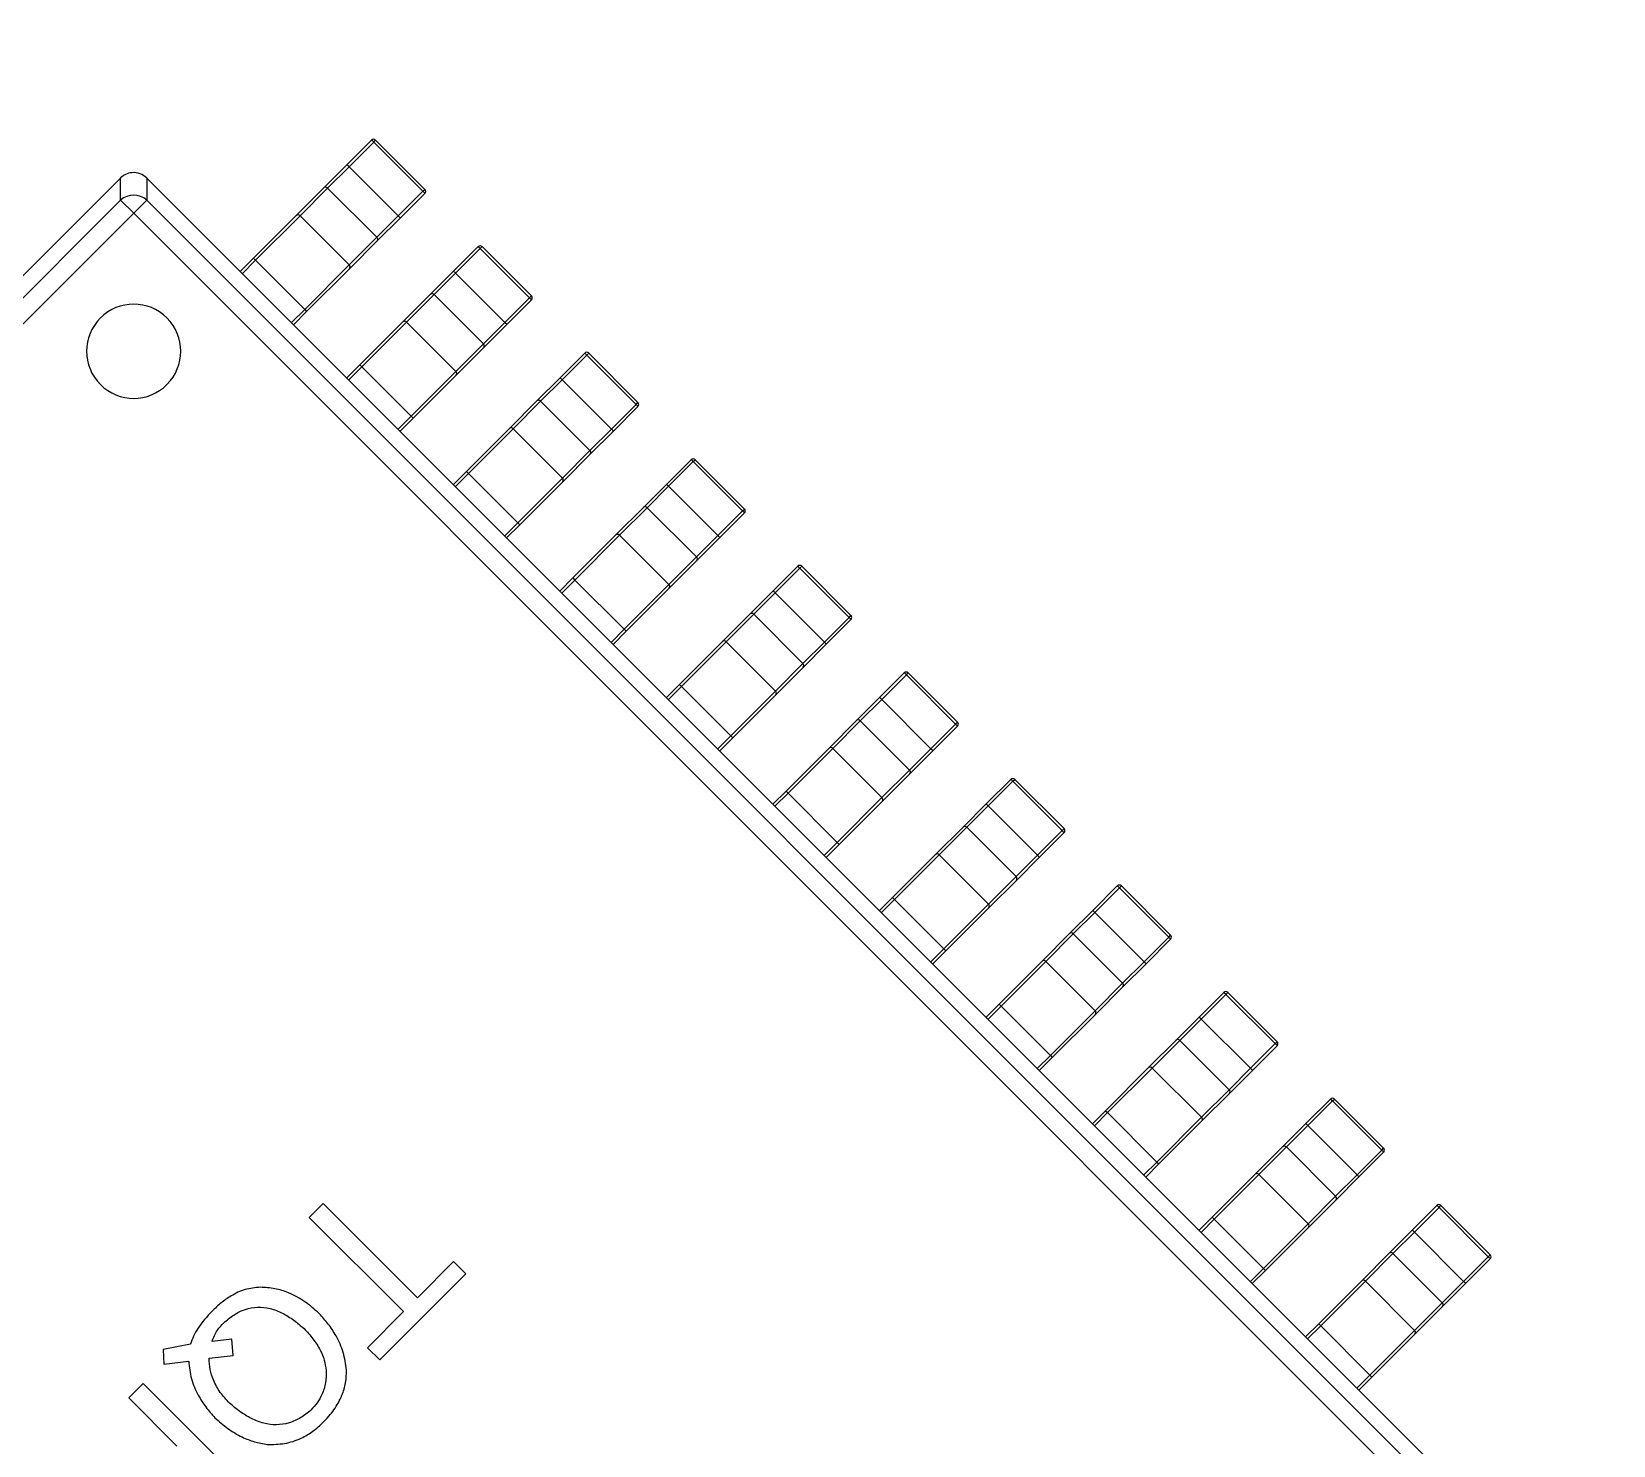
# Model space of a CAD drawing. Header units: millimetres. Extents: x 464 to 694, y 328 to 578.
# Drawn here: x 521.8 to 538.6, y 519.35 to 534.36 of the extents above; entities that cross this region are included whole.
import ezdxf

# ---------------------------------------------------------------- set-up
doc = ezdxf.new("R2010")
doc.units = ezdxf.units.MM

msp = doc.modelspace()

# ---------------------------------------------------------------- linework, layer by layer
at = {"color": 7, "linetype": 'Continuous', "lineweight": 25}
for p, q in [((525.151, 532.947), (525.413, 533.209)), ((525.435, 533.188), (525.173, 532.926)), ((525.435, 533.188), (525.455, 533.209)), ((525.958, 532.665), (525.435, 533.188)), ((525.455, 533.209), (525.979, 532.685)), ((524.907, 532.702), (525.151, 532.947)), ((525.173, 532.926), (524.946, 532.699)), ((525.696, 532.403), (525.173, 532.926)), ((508.885, 518.946), (522.745, 532.805)), ((522.747, 532.57), (522.747, 532.808)), ((523.025, 532.808), (523.025, 532.57)), ((523.027, 532.805), (536.887, 518.946)), ((524.614, 532.41), (524.907, 532.702)), ((524.946, 532.699), (524.653, 532.406)), ((525.469, 532.176), (524.946, 532.699)), ((525.958, 532.665), (525.979, 532.685)), ((509.12, 518.943), (522.747, 532.57)), ((522.747, 532.57), (522.886, 532.432)), ((523.025, 532.57), (522.886, 532.432)), ((523.025, 532.57), (536.652, 518.943)), ((525.696, 532.403), (525.958, 532.665)), ((525.979, 532.643), (525.717, 532.381)), ((522.886, 532.432), (509.259, 518.804)), ((536.513, 518.804), (522.886, 532.432)), ((524.157, 531.953), (524.614, 532.41)), ((524.653, 532.406), (524.178, 531.932)), ((525.176, 531.883), (524.653, 532.406)), ((525.469, 532.176), (525.696, 532.403)), ((525.717, 532.381), (525.472, 532.137)), ((525.176, 531.883), (525.469, 532.176)), ((525.472, 532.137), (525.18, 531.844)), ((526.283, 531.816), (526.544, 532.077)), ((526.566, 532.057), (526.305, 531.795)), ((526.566, 532.057), (526.587, 532.077)), ((527.089, 531.533), (526.566, 532.057)), ((526.587, 532.077), (527.11, 531.554)), ((524.018, 531.814), (524.157, 531.953)), ((524.178, 531.932), (524.04, 531.793)), ((524.157, 531.953), (524.178, 531.932)), ((524.702, 531.408), (524.178, 531.932)), ((524.702, 531.408), (525.176, 531.883)), ((525.18, 531.844), (524.723, 531.387)), ((526.038, 531.571), (526.283, 531.816)), ((526.305, 531.795), (526.077, 531.568)), ((526.828, 531.272), (526.305, 531.795)), ((525.745, 531.278), (526.038, 531.571)), ((526.077, 531.568), (525.784, 531.275)), ((526.6, 531.044), (526.077, 531.568)), ((526.828, 531.272), (527.089, 531.533)), ((527.11, 531.511), (526.848, 531.25)), ((527.089, 531.533), (527.11, 531.554)), ((524.563, 531.27), (524.702, 531.408)), ((524.723, 531.387), (524.584, 531.248)), ((524.702, 531.408), (524.723, 531.387)), ((525.288, 530.821), (525.745, 531.278)), ((525.784, 531.275), (525.31, 530.8)), ((526.308, 530.752), (525.784, 531.275)), ((526.6, 531.044), (526.828, 531.272)), ((526.848, 531.25), (526.604, 531.005)), ((526.308, 530.752), (526.6, 531.044)), ((526.604, 531.005), (526.311, 530.713)), ((527.414, 530.684), (527.676, 530.946)), ((527.698, 530.925), (527.436, 530.664)), ((527.698, 530.925), (527.718, 530.946)), ((528.221, 530.402), (527.698, 530.925)), ((527.718, 530.946), (528.241, 530.423)), ((525.15, 530.683), (525.288, 530.821)), ((525.31, 530.8), (525.171, 530.661)), ((525.288, 530.821), (525.31, 530.8)), ((525.833, 530.277), (525.31, 530.8)), ((525.833, 530.277), (526.308, 530.752)), ((526.311, 530.713), (525.854, 530.256)), ((527.169, 530.44), (527.414, 530.684)), ((527.436, 530.664), (527.208, 530.436)), ((527.959, 530.14), (527.436, 530.664)), ((526.877, 530.147), (527.169, 530.44)), ((527.208, 530.436), (526.916, 530.144)), ((527.732, 529.913), (527.208, 530.436)), ((527.959, 530.14), (528.221, 530.402)), ((528.241, 530.38), (527.98, 530.118)), ((528.221, 530.402), (528.241, 530.423)), ((525.694, 530.138), (525.833, 530.277)), ((525.854, 530.256), (525.715, 530.117)), ((525.833, 530.277), (525.854, 530.256)), ((526.42, 529.69), (526.877, 530.147)), ((526.916, 530.144), (526.441, 529.669)), ((527.439, 529.62), (526.916, 530.144)), ((527.732, 529.913), (527.959, 530.14)), ((527.98, 530.118), (527.735, 529.874)), ((527.439, 529.62), (527.732, 529.913)), ((527.735, 529.874), (527.442, 529.581)), ((526.281, 529.551), (526.42, 529.69)), ((526.441, 529.669), (526.302, 529.53)), ((526.42, 529.69), (526.441, 529.669)), ((526.964, 529.146), (526.441, 529.669)), ((528.545, 529.553), (528.807, 529.814)), ((528.829, 529.794), (528.567, 529.532)), ((528.829, 529.794), (528.849, 529.814)), ((529.352, 529.271), (528.829, 529.794)), ((528.849, 529.814), (529.373, 529.291)), ((526.964, 529.146), (527.439, 529.62)), ((527.442, 529.581), (526.986, 529.124)), ((528.301, 529.308), (528.545, 529.553)), ((528.567, 529.532), (528.34, 529.305)), ((529.091, 529.009), (528.567, 529.532)), ((526.826, 529.007), (526.964, 529.146)), ((526.964, 529.146), (526.986, 529.124)), ((528.008, 529.016), (528.301, 529.308)), ((528.34, 529.305), (528.047, 529.012)), ((528.863, 528.782), (528.34, 529.305)), ((529.091, 529.009), (529.352, 529.271)), ((529.373, 529.249), (529.111, 528.987)), ((529.352, 529.271), (529.373, 529.291)), ((526.986, 529.124), (526.847, 528.986)), ((527.551, 528.559), (528.008, 529.016)), ((528.047, 529.012), (527.572, 528.537)), ((528.57, 528.489), (528.047, 529.012)), ((528.863, 528.782), (529.091, 529.009)), ((529.111, 528.987), (528.866, 528.743)), ((528.57, 528.489), (528.863, 528.782)), ((528.866, 528.743), (528.574, 528.45)), ((529.677, 528.421), (529.938, 528.683)), ((529.96, 528.663), (529.699, 528.401)), ((529.96, 528.663), (529.981, 528.683)), ((530.484, 528.139), (529.96, 528.663)), ((529.981, 528.683), (530.504, 528.16)), ((527.412, 528.42), (527.551, 528.559)), ((527.572, 528.537), (527.434, 528.399)), ((527.551, 528.559), (527.572, 528.537)), ((528.096, 528.014), (527.572, 528.537)), ((528.096, 528.014), (528.57, 528.489)), ((528.574, 528.45), (528.117, 527.993)), ((529.432, 528.177), (529.677, 528.421)), ((529.699, 528.401), (529.471, 528.173)), ((530.222, 527.878), (529.699, 528.401)), ((529.14, 527.884), (529.432, 528.177)), ((529.471, 528.173), (529.179, 527.881)), ((529.994, 527.65), (529.471, 528.173)), ((530.222, 527.878), (530.484, 528.139)), ((530.484, 528.139), (530.504, 528.16)), ((527.957, 527.875), (528.096, 528.014)), ((528.117, 527.993), (527.978, 527.854)), ((528.096, 528.014), (528.117, 527.993)), ((530.504, 528.117), (530.242, 527.856)), ((528.683, 527.427), (529.14, 527.884)), ((529.179, 527.881), (528.704, 527.406)), ((529.702, 527.358), (529.179, 527.881)), ((529.994, 527.65), (530.222, 527.878)), ((530.242, 527.856), (529.998, 527.611)), ((529.702, 527.358), (529.994, 527.65)), ((529.998, 527.611), (529.705, 527.319)), ((530.808, 527.29), (531.07, 527.552)), ((531.092, 527.531), (530.83, 527.27)), ((531.092, 527.531), (531.112, 527.552)), ((531.615, 527.008), (531.092, 527.531)), ((531.112, 527.552), (531.635, 527.028)), ((528.544, 527.289), (528.683, 527.427)), ((528.704, 527.406), (528.565, 527.267)), ((528.683, 527.427), (528.704, 527.406)), ((529.227, 526.883), (528.704, 527.406)), ((529.227, 526.883), (529.702, 527.358)), ((529.705, 527.319), (529.248, 526.862)), ((530.563, 527.045), (530.808, 527.29)), ((530.83, 527.27), (530.603, 527.042)), ((531.353, 526.746), (530.83, 527.27)), ((530.271, 526.753), (530.563, 527.045)), ((530.603, 527.042), (530.31, 526.749)), ((531.126, 526.519), (530.603, 527.042)), ((531.353, 526.746), (531.615, 527.008)), ((531.635, 526.986), (531.374, 526.724)), ((531.615, 527.008), (531.635, 527.028)), ((529.088, 526.744), (529.227, 526.883)), ((529.248, 526.862), (529.11, 526.723)), ((529.227, 526.883), (529.248, 526.862)), ((529.814, 526.296), (530.271, 526.753)), ((530.31, 526.749), (529.835, 526.275)), ((530.833, 526.226), (530.31, 526.749)), ((531.126, 526.519), (531.353, 526.746)), ((531.374, 526.724), (531.129, 526.48)), ((530.833, 526.226), (531.126, 526.519)), ((531.129, 526.48), (530.837, 526.187)), ((529.675, 526.157), (529.814, 526.296)), ((529.814, 526.296), (529.835, 526.275)), ((531.939, 526.159), (532.201, 526.42)), ((532.223, 526.4), (531.961, 526.138)), ((532.223, 526.4), (532.244, 526.42)), ((532.746, 525.877), (532.223, 526.4)), ((532.244, 526.42), (532.767, 525.897)), ((529.835, 526.275), (529.696, 526.136)), ((530.358, 525.751), (529.835, 526.275)), ((530.358, 525.751), (530.833, 526.226)), ((530.837, 526.187), (530.38, 525.73)), ((531.695, 525.914), (531.939, 526.159)), ((531.961, 526.138), (531.734, 525.911)), ((532.485, 525.615), (531.961, 526.138)), ((531.402, 525.621), (531.695, 525.914)), ((531.734, 525.911), (531.441, 525.618)), ((532.257, 525.387), (531.734, 525.911)), ((532.485, 525.615), (532.746, 525.877)), ((532.767, 525.855), (532.505, 525.593)), ((532.746, 525.877), (532.767, 525.897)), ((530.22, 525.613), (530.358, 525.751)), ((530.38, 525.73), (530.241, 525.591)), ((530.358, 525.751), (530.38, 525.73)), ((530.945, 525.165), (531.402, 525.621)), ((531.441, 525.618), (530.967, 525.143)), ((531.965, 525.095), (531.441, 525.618)), ((532.257, 525.387), (532.485, 525.615)), ((532.505, 525.593), (532.261, 525.348)), ((531.965, 525.095), (532.257, 525.387)), ((532.261, 525.348), (531.968, 525.056)), ((533.071, 525.027), (533.332, 525.289)), ((533.354, 525.268), (533.375, 525.289)), ((533.375, 525.289), (533.898, 524.766)), ((530.807, 525.026), (530.945, 525.165)), ((530.967, 525.143), (530.828, 525.005)), ((530.945, 525.165), (530.967, 525.143)), ((531.49, 524.62), (530.967, 525.143)), ((533.354, 525.268), (533.093, 525.007)), ((533.878, 524.745), (533.354, 525.268)), ((531.49, 524.62), (531.965, 525.095)), ((531.968, 525.056), (531.511, 524.599)), ((532.826, 524.783), (533.071, 525.027)), ((533.093, 525.007), (532.865, 524.779)), ((533.616, 524.484), (533.093, 525.007)), ((532.534, 524.49), (532.826, 524.783)), ((532.865, 524.779), (532.573, 524.487)), ((533.389, 524.256), (532.865, 524.779)), ((531.351, 524.481), (531.49, 524.62)), ((531.49, 524.62), (531.511, 524.599)), ((533.616, 524.484), (533.878, 524.745)), ((533.898, 524.723), (533.637, 524.462)), ((533.878, 524.745), (533.898, 524.766)), ((531.511, 524.599), (531.372, 524.46)), ((532.077, 524.033), (532.534, 524.49)), ((532.573, 524.487), (532.098, 524.012)), ((533.096, 523.963), (532.573, 524.487)), ((533.389, 524.256), (533.616, 524.484)), ((533.637, 524.462), (533.392, 524.217)), ((533.096, 523.963), (533.389, 524.256)), ((533.392, 524.217), (533.099, 523.924)), ((534.202, 523.896), (534.464, 524.158)), ((534.486, 524.137), (534.224, 523.875)), ((534.486, 524.137), (534.506, 524.158)), ((535.009, 523.614), (534.486, 524.137)), ((534.506, 524.158), (535.03, 523.634)), ((531.938, 523.894), (532.077, 524.033)), ((532.098, 524.012), (531.959, 523.873)), ((532.077, 524.033), (532.098, 524.012)), ((532.621, 523.489), (532.098, 524.012)), ((532.621, 523.489), (533.096, 523.963)), ((533.099, 523.924), (532.642, 523.467)), ((533.958, 523.651), (534.202, 523.896)), ((534.224, 523.875), (533.997, 523.648)), ((534.747, 523.352), (534.224, 523.875)), ((533.665, 523.359), (533.958, 523.651)), ((533.997, 523.648), (533.704, 523.355)), ((534.52, 523.125), (533.997, 523.648)), ((534.747, 523.352), (535.009, 523.614)), ((535.009, 523.614), (535.03, 523.634)), ((532.482, 523.35), (532.621, 523.489)), ((532.642, 523.467), (532.504, 523.329)), ((532.621, 523.489), (532.642, 523.467)), ((535.03, 523.592), (534.768, 523.33)), ((533.208, 522.902), (533.665, 523.359)), ((533.704, 523.355), (533.229, 522.881)), ((534.227, 522.832), (533.704, 523.355)), ((534.52, 523.125), (534.747, 523.352)), ((534.768, 523.33), (534.523, 523.086)), ((534.227, 522.832), (534.52, 523.125)), ((534.523, 523.086), (534.231, 522.793)), ((535.334, 522.765), (535.595, 523.026)), ((535.617, 523.006), (535.356, 522.744)), ((535.617, 523.006), (535.638, 523.026)), ((536.14, 522.482), (535.617, 523.006)), ((535.638, 523.026), (536.161, 522.503)), ((533.069, 522.763), (533.208, 522.902)), ((533.229, 522.881), (533.091, 522.742)), ((533.208, 522.902), (533.229, 522.881)), ((533.753, 522.357), (533.229, 522.881)), ((533.753, 522.357), (534.227, 522.832)), ((534.231, 522.793), (533.774, 522.336)), ((535.089, 522.52), (535.334, 522.765)), ((535.356, 522.744), (535.128, 522.517)), ((535.879, 522.221), (535.356, 522.744)), ((534.796, 522.227), (535.089, 522.52)), ((535.128, 522.517), (534.835, 522.224)), ((535.651, 521.993), (535.128, 522.517)), ((535.879, 522.221), (536.14, 522.482)), ((536.161, 522.46), (535.899, 522.199)), ((536.14, 522.482), (536.161, 522.503)), ((533.614, 522.219), (533.753, 522.357)), ((533.774, 522.336), (533.635, 522.197)), ((533.753, 522.357), (533.774, 522.336)), ((534.339, 521.77), (534.796, 522.227)), ((534.835, 522.224), (534.361, 521.749)), ((535.359, 521.701), (534.835, 522.224)), ((535.651, 521.993), (535.879, 522.221)), ((535.899, 522.199), (535.655, 521.954)), ((535.359, 521.701), (535.651, 521.993)), ((535.655, 521.954), (535.362, 521.662)), ((524.899, 521.918), (524.751, 521.769)), ((524.751, 521.769), (525.752, 520.768)), ((525.901, 520.916), (524.899, 521.918)), ((534.201, 521.632), (534.339, 521.77)), ((534.339, 521.77), (534.361, 521.749)), ((536.465, 521.633), (536.727, 521.895)), ((536.749, 521.874), (536.487, 521.613)), ((536.749, 521.874), (536.769, 521.895)), ((537.272, 521.351), (536.749, 521.874)), ((536.769, 521.895), (537.292, 521.372)), ((534.361, 521.749), (534.222, 521.61)), ((534.884, 521.226), (534.361, 521.749)), ((534.884, 521.226), (535.359, 521.701)), ((535.362, 521.662), (534.905, 521.205)), ((536.22, 521.389), (536.465, 521.633)), ((536.487, 521.613), (536.259, 521.385)), ((537.01, 521.089), (536.487, 521.613)), ((526.284, 521.299), (525.901, 520.916)), ((526.414, 521.17), (526.284, 521.299)), ((535.928, 521.096), (536.22, 521.389)), ((536.259, 521.385), (535.967, 521.093)), ((536.783, 520.862), (536.259, 521.385)), ((537.01, 521.089), (537.272, 521.351)), ((537.292, 521.329), (537.031, 521.067)), ((537.272, 521.351), (537.292, 521.372)), ((525.499, 520.255), (526.414, 521.17)), ((534.745, 521.087), (534.884, 521.226)), ((534.905, 521.205), (534.766, 521.066)), ((534.884, 521.226), (534.905, 521.205)), ((535.471, 520.639), (535.928, 521.096)), ((535.967, 521.093), (535.492, 520.618)), ((536.49, 520.569), (535.967, 521.093)), ((536.783, 520.862), (537.01, 521.089)), ((537.031, 521.067), (536.786, 520.823)), ((525.752, 520.768), (525.369, 520.384)), ((536.49, 520.569), (536.783, 520.862)), ((536.786, 520.823), (536.493, 520.53)), ((535.332, 520.5), (535.471, 520.639)), ((535.492, 520.618), (535.353, 520.479)), ((535.471, 520.639), (535.492, 520.618)), ((536.015, 520.095), (535.492, 520.618)), ((523.489, 520.421), (523.199, 520.365)), ((523.928, 520.477), (523.718, 520.452)), ((523.941, 520.304), (523.928, 520.477)), ((536.015, 520.095), (536.49, 520.569)), ((536.493, 520.53), (536.036, 520.073)), ((523.199, 520.365), (523.205, 520.211)), ((523.205, 520.211), (523.471, 520.242)), ((523.687, 520.273), (523.941, 520.304)), ((525.369, 520.384), (525.499, 520.255)), ((535.877, 519.956), (536.015, 520.095)), ((536.036, 520.073), (535.898, 519.935)), ((536.015, 520.095), (536.036, 520.073)), ((522.988, 520.006), (522.833, 519.852)), ((524.119, 518.875), (522.988, 520.006)), ((522.833, 519.852), (523.346, 519.338))]:
    msp.add_line(p, q, dxfattribs=at)
for centre, radius, start, end in [((578.526, 464), 100.099, 314.4115, 225.62855), ((525.434, 533.187), 0.03, 45, 135), ((525.277, 533.041), 0.216, 43.0109, 50.9866), ((525.015, 532.779), 0.216, 43.0109, 50.9866), ((524.924, 532.681), 0.0279, 40.4443, 129.5696), ((525.957, 532.664), 0.03, 0, 45), ((522.886, 532.419), 0.205, 47.5397, 132.4603), ((525.811, 532.507), 0.216, 39.0133, 46.9891), ((525.957, 532.664), 0.03, 315, 0), ((524.632, 532.388), 0.0279, 40.4443, 129.5696), ((525.549, 532.245), 0.216, 39.0133, 46.9891), ((525.451, 532.154), 0.0279, 320.4303, 49.5557), ((526.565, 532.056), 0.03, 45, 135), ((526.408, 531.909), 0.216, 43.0109, 50.9866), ((525.158, 531.862), 0.0279, 320.4303, 49.5557), ((526.147, 531.648), 0.216, 43.0109, 50.9866), ((526.056, 531.549), 0.0279, 40.4443, 129.5696), ((526.942, 531.376), 0.216, 39.0133, 46.9891), ((527.089, 531.533), 0.03, 0, 45), ((527.089, 531.533), 0.03, 315, 0), ((522.886, 530.966), 0.5, 315, 135), ((522.886, 530.966), 0.5, 135, 315), ((525.763, 531.257), 0.0279, 40.4443, 129.5696), ((526.681, 531.114), 0.216, 39.0133, 46.9891), ((526.582, 531.023), 0.0279, 320.4303, 49.5557), ((527.697, 530.925), 0.03, 45, 135), ((527.54, 530.778), 0.216, 43.0109, 50.9866), ((526.29, 530.73), 0.0279, 320.4303, 49.5557), ((527.278, 530.516), 0.216, 43.0109, 50.9866), ((527.187, 530.418), 0.0279, 40.4443, 129.5696), ((528.074, 530.244), 0.216, 39.0133, 46.9891), ((528.22, 530.401), 0.03, 0, 45), ((528.22, 530.401), 0.03, 315, 0), ((526.895, 530.125), 0.0279, 40.4443, 129.5696), ((527.812, 529.983), 0.216, 39.0133, 46.9891), ((527.714, 529.892), 0.0279, 320.4303, 49.5557), ((528.828, 529.793), 0.03, 45, 135), ((528.671, 529.647), 0.216, 43.0109, 50.9866), ((527.421, 529.599), 0.0279, 320.4303, 49.5557), ((528.409, 529.385), 0.216, 43.0109, 50.9866), ((528.319, 529.287), 0.0279, 40.4443, 129.5696), ((529.205, 529.113), 0.216, 39.0133, 46.9891), ((529.351, 529.27), 0.03, 0, 45), ((529.351, 529.27), 0.03, 315, 0), ((528.026, 528.994), 0.0279, 40.4443, 129.5696), ((528.943, 528.851), 0.216, 39.0133, 46.9891), ((528.845, 528.76), 0.0279, 320.4303, 49.5557), ((529.96, 528.662), 0.03, 45, 135), ((529.802, 528.515), 0.216, 43.0109, 50.9866), ((528.552, 528.468), 0.0279, 320.4303, 49.5557), ((529.541, 528.254), 0.216, 43.0109, 50.9866), ((529.45, 528.155), 0.0279, 40.4443, 129.5696), ((530.336, 527.981), 0.216, 39.0133, 46.9891), ((530.483, 528.139), 0.03, 0, 45), ((530.483, 528.139), 0.03, 315, 0), ((529.157, 527.863), 0.0279, 40.4443, 129.5696), ((530.075, 527.72), 0.216, 39.0133, 46.9891), ((529.976, 527.629), 0.0279, 320.4303, 49.5557), ((531.091, 527.53), 0.03, 45, 135), ((530.934, 527.384), 0.216, 43.0109, 50.9866), ((529.684, 527.336), 0.0279, 320.4303, 49.5557), ((530.672, 527.122), 0.216, 43.0109, 50.9866), ((530.581, 527.024), 0.0279, 40.4443, 129.5696), ((531.468, 526.85), 0.216, 39.0133, 46.9891), ((531.614, 527.007), 0.03, 0, 45), ((531.614, 527.007), 0.03, 315, 0), ((530.289, 526.731), 0.0279, 40.4443, 129.5696), ((531.206, 526.588), 0.216, 39.0133, 46.9891), ((531.108, 526.498), 0.0279, 320.4303, 49.5557), ((532.222, 526.399), 0.03, 45, 135), ((532.065, 526.253), 0.216, 43.0109, 50.9866), ((530.815, 526.205), 0.0279, 320.4303, 49.5557), ((531.804, 525.991), 0.216, 43.0109, 50.9866), ((531.713, 525.893), 0.0279, 40.4443, 129.5696), ((532.599, 525.719), 0.216, 39.0133, 46.9891), ((532.746, 525.876), 0.03, 0, 45), ((532.746, 525.876), 0.03, 315, 0), ((531.42, 525.6), 0.0279, 40.4443, 129.5696), ((532.337, 525.457), 0.216, 39.0133, 46.9891), ((532.239, 525.366), 0.0279, 320.4303, 49.5557), ((533.354, 525.268), 0.03, 45, 135), ((533.197, 525.121), 0.216, 43.0109, 50.9866), ((531.946, 525.074), 0.0279, 320.4303, 49.5557), ((532.935, 524.86), 0.216, 43.0109, 50.9866), ((532.844, 524.761), 0.0279, 40.4443, 129.5696), ((533.73, 524.587), 0.216, 39.0133, 46.9891), ((533.877, 524.744), 0.03, 0, 45), ((533.877, 524.744), 0.03, 315, 0), ((532.551, 524.469), 0.0279, 40.4443, 129.5696), ((533.469, 524.326), 0.216, 39.0133, 46.9891), ((533.37, 524.235), 0.0279, 320.4303, 49.5557), ((534.485, 524.136), 0.03, 45, 135), ((534.328, 523.99), 0.216, 43.0109, 50.9866), ((533.078, 523.942), 0.0279, 320.4303, 49.5557), ((534.066, 523.728), 0.216, 43.0109, 50.9866), ((533.975, 523.63), 0.0279, 40.4443, 129.5696), ((534.862, 523.456), 0.216, 39.0133, 46.9891), ((535.008, 523.613), 0.03, 0, 45), ((535.008, 523.613), 0.03, 315, 0), ((533.683, 523.337), 0.0279, 40.4443, 129.5696), ((534.6, 523.194), 0.216, 39.0133, 46.9891), ((534.502, 523.103), 0.0279, 320.4303, 49.5557), ((535.616, 523.005), 0.03, 45, 135), ((535.459, 522.858), 0.216, 43.0109, 50.9866), ((534.209, 522.811), 0.0279, 320.4303, 49.5557), ((535.198, 522.597), 0.216, 43.0109, 50.9866), ((535.107, 522.498), 0.0279, 40.4443, 129.5696), ((535.993, 522.325), 0.216, 39.0133, 46.9891), ((536.14, 522.482), 0.03, 0, 45), ((536.14, 522.482), 0.03, 315, 0), ((534.814, 522.206), 0.0279, 40.4443, 129.5696), ((535.732, 522.063), 0.216, 39.0133, 46.9891), ((535.633, 521.972), 0.0279, 320.4303, 49.5557), ((536.748, 521.874), 0.03, 45, 135), ((536.591, 521.727), 0.216, 43.0109, 50.9866), ((535.341, 521.679), 0.0279, 320.4303, 49.5557), ((536.329, 521.465), 0.216, 43.0109, 50.9866), ((536.238, 521.367), 0.0279, 40.4443, 129.5696), ((537.125, 521.193), 0.216, 39.0133, 46.9891), ((537.271, 521.35), 0.03, 0, 45), ((537.271, 521.35), 0.03, 315, 0), ((535.946, 521.074), 0.0279, 40.4443, 129.5696), ((536.863, 520.932), 0.216, 39.0133, 46.9891), ((536.765, 520.841), 0.0279, 320.4303, 49.5557), ((536.472, 520.548), 0.0279, 320.4303, 49.5557)]:
    msp.add_arc(centre, radius, start, end, dxfattribs=at)
for points, knots in [([(523.025, 532.808), (523.002, 532.824), (522.956, 532.859), (522.873, 532.868), (522.799, 532.849), (522.764, 532.821), (522.747, 532.808)], [0, 0, 0, 0, 0.271044, 0.562189, 0.788934, 1, 1, 1, 1]), ([(522.747, 532.808), (522.747, 532.807), (522.746, 532.806), (522.745, 532.805), (522.745, 532.805)], [0, 0, 0, 0, 0.560534, 1, 1, 1, 1]), ([(523.027, 532.805), (523.027, 532.805), (523.026, 532.806), (523.025, 532.807), (523.025, 532.808)], [0, 0, 0, 0, 0.559398, 1, 1, 1, 1]), ([(524.231, 521.027), (524.176, 521.022), (524.066, 521.012), (523.928, 520.943), (523.812, 520.863), (523.749, 520.803), (523.718, 520.773)], [0, 0, 0, 0, 0.2795879, 0.5594523, 0.7796882, 1, 1, 1, 1]), ([(524.856, 520.749), (524.806, 520.792), (524.708, 520.879), (524.547, 520.967), (524.386, 521.018), (524.283, 521.024), (524.231, 521.027)], [0, 0, 0, 0, 0.280085, 0.559988, 0.780016, 1, 1, 1, 1]), ([(523.718, 520.773), (523.664, 520.715), (523.59, 520.633), (523.52, 520.509), (523.499, 520.451), (523.489, 520.421)], [0, 0, 0, 0, 0.559726, 0.779871, 1, 1, 1, 1]), ([(523.842, 520.65), (523.876, 520.679), (523.945, 520.736), (524.067, 520.796), (524.201, 520.821), (524.338, 520.806), (524.468, 520.755), (524.588, 520.68), (524.659, 520.619), (524.695, 520.588)], [0, 0, 0, 0, 0.140086, 0.280027, 0.419869, 0.559721, 0.706374, 0.853154, 1, 1, 1, 1]), ([(525.146, 520.149), (525.137, 520.212), (525.119, 520.338), (525.045, 520.5), (524.956, 520.638), (524.889, 520.712), (524.856, 520.749)], [0, 0, 0, 0, 0.27984, 0.55969, 0.779836, 1, 1, 1, 1]), ([(523.718, 520.452), (523.735, 520.493), (523.764, 520.567), (523.818, 520.624), (523.842, 520.65)], [0, 0, 0, 0, 0.5595, 1, 1, 1, 1]), ([(524.695, 520.588), (524.728, 520.553), (524.793, 520.483), (524.865, 520.369), (524.914, 520.255), (524.924, 520.18), (524.93, 520.143)], [0, 0, 0, 0, 0.28011, 0.560102, 0.780098, 1, 1, 1, 1]), ([(523.471, 520.242), (523.477, 520.179), (523.491, 520.053), (523.562, 519.89), (523.649, 519.753), (523.716, 519.679), (523.749, 519.642)], [0, 0, 0, 0, 0.279781, 0.55966, 0.779813, 1, 1, 1, 1]), ([(523.903, 519.797), (523.869, 519.834), (523.801, 519.907), (523.733, 520.031), (523.694, 520.154), (523.689, 520.233), (523.687, 520.273)], [0, 0, 0, 0, 0.280094, 0.560022, 0.779994, 1, 1, 1, 1]), ([(524.93, 520.143), (524.93, 520.099), (524.929, 520.012), (524.892, 519.896), (524.838, 519.798), (524.792, 519.748), (524.769, 519.722)], [0, 0, 0, 0, 0.279986, 0.559741, 0.779824, 1, 1, 1, 1]), ([(524.899, 519.593), (524.939, 519.636), (525.018, 519.722), (525.098, 519.866), (525.143, 520.011), (525.145, 520.103), (525.146, 520.149)], [0, 0, 0, 0, 0.280143, 0.560044, 0.78005, 1, 1, 1, 1]), ([(524.769, 519.722), (524.734, 519.694), (524.663, 519.638), (524.538, 519.581), (524.402, 519.56), (524.264, 519.578), (524.134, 519.63), (524.012, 519.705), (523.94, 519.766), (523.903, 519.797)], [0, 0, 0, 0, 0.140083, 0.28002, 0.419839, 0.559706, 0.706364, 0.853161, 1, 1, 1, 1]), ([(523.749, 519.642), (523.793, 519.603), (523.882, 519.524), (524.025, 519.439), (524.167, 519.382), (524.259, 519.366), (524.305, 519.358)], [0, 0, 0, 0, 0.28004, 0.559967, 0.779998, 1, 1, 1, 1]), ([(524.305, 519.358), (524.367, 519.358), (524.49, 519.359), (524.655, 519.414), (524.792, 519.494), (524.863, 519.56), (524.899, 519.593)], [0, 0, 0, 0, 0.2799019, 0.5597055, 0.7798356, 1, 1, 1, 1])]:
    msp.add_open_spline(points, degree=3, knots=knots, dxfattribs=at)

doc.saveas('drawing.dxf')
